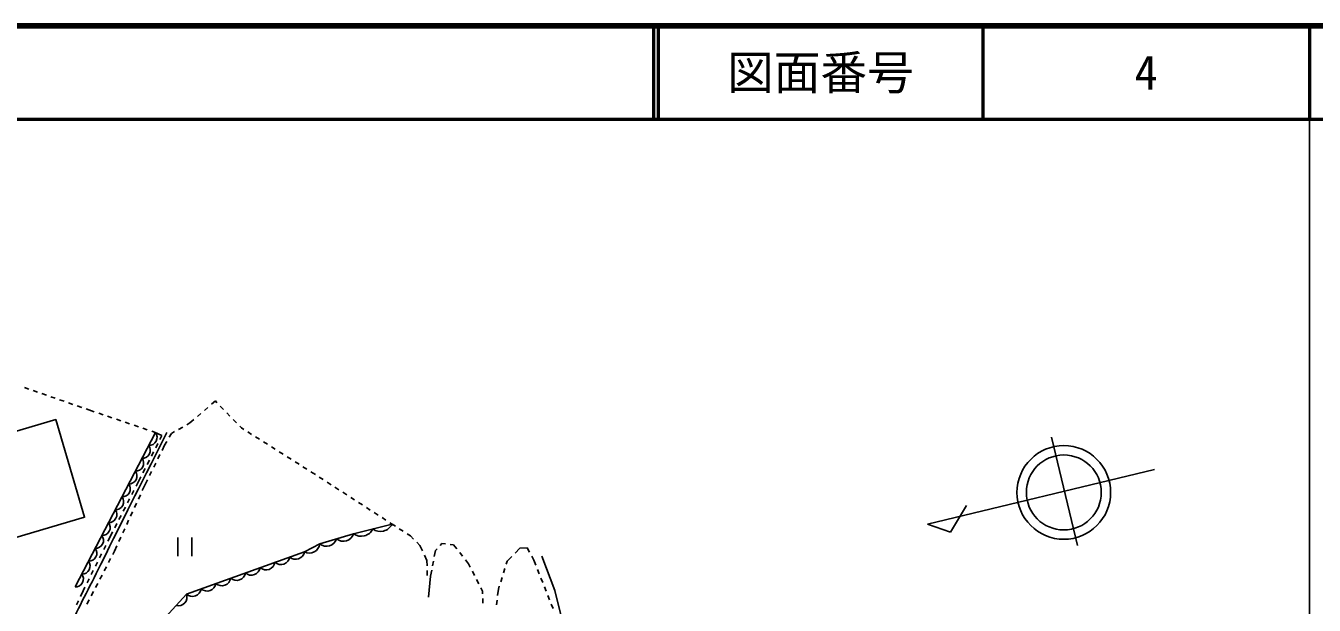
# Model space of a CAD drawing. Units: millimetres, scale not verified. Extents: x 40000 to 680000, y 20000 to 380000.
# Drawn here: x 441512 to 579500, y 317934 to 380000 of the extents above; entities that cross this region are included whole.
import ezdxf
from ezdxf.enums import TextEntityAlignment as Align

# ---------------------------------------------------------------- set-up
doc = ezdxf.new("R2010")
doc.units = ezdxf.units.MM
doc.header["$LTSCALE"] = 1000
for name, color, linetype, lineweight in [('M-BGD', 7, 'Continuous', 25), ('M-TTL', 2, 'Continuous', 140), ('M-TTL-BAND', 7, 'Continuous', 25), ('M-TTL-LINE', 7, 'Continuous', 50)]:
    doc.layers.add(name, color=color, linetype=linetype, lineweight=lineweight)
doc.layers.add('M-TTL-TXT', color=7, linetype='Continuous')
doc.styles.add('ＭＳ ゴシック', font='')
doc.styles.get('ＭＳ ゴシック').set_extended_font_data('MS Gothic')

msp = doc.modelspace()

# ---------------------------------------------------------------- linework, layer by layer
at = {"layer": 'M-BGD'}
for p, q in [((441832, 341089), (441359, 341253)), ((442776, 340761), (442304, 340925)), ((443721, 340434), (443249, 340598)), ((444666, 340106), (444194, 340270)), ((445611, 339779), (445139, 339942)), ((446556, 339451), (446083, 339615)), ((461402, 339454), (461814, 339812)), ((461814, 339812), (461991, 339629)), ((447501, 339123), (447028, 339287)), ((448553, 338759), (447973, 338960)), ((448846, 338659), (448553, 338759)), ((449793, 338338), (449320, 338499)), ((450740, 338017), (450267, 338178)), ((459891, 338144), (460269, 338472)), ((460646, 338799), (461024, 339127)), ((462339, 339270), (462686, 338911)), ((463034, 338551), (463381, 338192)), ((451687, 337696), (451214, 337857)), ((452634, 337375), (452161, 337536)), ((453582, 337054), (453108, 337215)), ((454529, 336733), (454055, 336894)), ((457886, 336771), (458321, 337017)), ((458756, 337264), (459100, 337459)), ((459100, 337459), (459513, 337816)), ((463729, 337832), (464076, 337473)), ((464424, 337113), (464600, 336930)), ((464600, 336930), (464854, 336771)), ((446789, 319895), (455391, 336431)), ((455296, 336473), (455002, 336573)), ((456096, 336121), (455296, 336473)), ((455879, 335693), (456096, 336121)), ((456386, 335081), (456622, 335489)), ((456872, 335922), (457107, 336330)), ((457107, 336330), (457451, 336525)), ((465277, 336504), (465700, 336237)), ((466123, 335971), (466546, 335704)), ((466969, 335438), (467392, 335171)), ((554136, 324324), (551368, 335947)), ((454973, 333910), (455199, 334356)), ((455426, 334801), (455652, 335247)), ((455658, 333615), (455880, 334063)), ((456103, 334510), (456386, 335081)), ((467815, 334904), (468238, 334638)), ((468661, 334371), (469084, 334105)), ((454066, 332127), (454293, 332573)), ((454519, 333018), (454746, 333464)), ((455212, 332720), (455435, 333167)), ((469507, 333838), (469930, 333571)), ((470353, 333305), (470776, 333038)), ((471199, 332772), (471622, 332505)), ((453323, 330673), (453622, 331253)), ((453622, 331253), (453840, 331681)), ((454261, 330806), (454545, 331376)), ((454767, 331824), (454990, 332272)), ((472045, 332238), (472298, 332079)), ((472298, 332079), (472529, 331930)), ((472949, 331659), (473369, 331387)), ((562402, 332471), (538100, 326604)), ((452866, 329783), (453095, 330228)), ((453990, 330217), (454261, 330806)), ((473789, 331116), (474209, 330845)), ((474629, 330574), (475049, 330302)), ((475469, 330031), (475889, 329760)), ((451951, 328005), (452180, 328450)), ((452408, 328894), (452637, 329339)), ((453156, 328399), (453364, 328854)), ((453573, 329308), (453782, 329762)), ((476309, 329488), (476729, 329217)), ((477149, 328946), (477569, 328675)), ((540554, 325747), (542275, 328627)), ((451493, 327116), (451722, 327560)), ((452321, 326582), (452529, 327036)), ((452738, 327491), (452947, 327945)), ((477989, 328403), (478409, 328132)), ((478829, 327861), (479249, 327590)), ((479669, 327318), (480089, 327047)), ((450508, 325201), (450807, 325782)), ((451036, 326227), (451265, 326671)), ((451903, 325673), (452112, 326127)), ((480509, 326776), (480740, 326627)), ((480740, 326627), (481095, 326398)), ((481515, 326126), (481934, 325855)), ((538100, 326604), (540554, 325747)), ((449860, 323901), (450083, 324349)), ((450306, 324796), (450508, 325201)), ((451007, 323721), (451277, 324310)), ((451486, 324764), (451695, 325219)), ((457787, 325196), (457787, 323196)), ((459287, 325196), (459287, 323196)), ((482354, 325583), (482709, 325354)), ((482709, 325354), (483037, 325026)), ((483390, 324673), (483718, 324345)), ((483718, 324345), (483991, 323756)), ((485906, 324348), (486084, 324537)), ((486084, 324537), (486459, 324501)), ((486957, 324453), (487332, 324417)), ((487332, 324417), (487673, 323986)), ((449414, 323006), (449637, 323454)), ((450371, 322498), (450602, 322942)), ((450833, 323386), (451007, 323721)), ((484201, 323302), (484474, 322712)), ((485264, 323149), (485387, 323793)), ((485387, 323793), (485565, 323983)), ((487982, 323593), (488292, 323200)), ((493066, 322640), (493566, 323164)), ((493911, 323526), (494411, 324049)), ((494411, 324049), (495212, 324065)), ((495212, 324065), (495452, 323628)), ((495692, 323190), (495932, 322752)), ((448521, 321216), (448744, 321664)), ((448968, 322111), (449191, 322559)), ((449910, 321611), (450141, 322055)), ((484474, 322712), (484483, 322158)), ((484490, 321658), (484498, 321103)), ((484859, 321031), (484982, 321675)), ((485076, 322166), (485170, 322657)), ((488601, 322808), (488942, 322376)), ((488942, 322376), (489120, 322025)), ((489346, 321579), (489573, 321134)), ((492673, 321390), (492823, 321867)), ((492973, 322344), (493066, 322640)), ((495932, 322752), (496137, 322235)), ((496321, 321770), (496505, 321305)), ((448075, 320321), (448298, 320769)), ((448988, 319836), (449219, 320280)), ((449449, 320724), (449680, 321167)), ((484859, 321031), (484636, 318801)), ((489799, 320688), (490026, 320242)), ((492373, 320436), (492523, 320913)), ((496689, 320840), (496873, 320376)), ((447373, 318874), (447650, 319469)), ((447650, 319469), (447852, 319874)), ((448527, 318949), (448757, 319393)), ((490252, 319797), (490431, 319446)), ((490431, 319446), (490436, 319139)), ((492046, 318966), (492130, 319662)), ((492130, 319662), (492223, 319959)), ((497057, 319911), (497241, 319446)), ((497425, 318981), (497609, 318516)), ((446950, 317968), (447161, 318421)), ((448066, 318062), (448296, 318505)), ((490444, 318639), (490453, 318139)), ((491927, 317973), (491987, 318469)), ((497793, 318051), (497977, 317586))]:
    msp.add_line(p, q, dxfattribs=at)
msp.add_lwpolyline([(440438, 325176), (437348, 335642), (444719, 337819), (447809, 327353)], close=True, dxfattribs=at)
for points in [[(446295, 302981), (450752, 309452), (455376, 315429), (458714, 319128), (471359, 323667), (472992, 324508), (476619, 325589), (480740, 326627)], [(500593, 298654), (501201, 303153), (500603, 309906), (499170, 315478), (498185, 319529), (496776, 323180)]]:
    msp.add_lwpolyline(points, dxfattribs=at)
for radius in [5016, 4013]:
    msp.add_circle((552683, 330014), radius, dxfattribs=at)
for centre, radius, start, end in [((454720, 335905), 853, 266.96777, 38.06076), ((454003, 334527), 853, 266.96777, 38.06076), ((453286, 333149), 853, 266.96777, 38.06076), ((452569, 331771), 853, 266.96777, 38.06076), ((451852, 330393), 853, 266.96777, 38.06076), ((451135, 329015), 853, 266.96777, 38.06076), ((450418, 327637), 853, 266.96777, 38.06076), ((449702, 326259), 853, 266.96777, 38.06076), ((477434, 326700), 1379, 233.73528, 334.5473), ((479495, 327219), 1379, 233.73528, 334.5473), ((448985, 324881), 853, 266.96777, 38.06076), ((471904, 324615), 1094, 240.105, 354.3653), ((473715, 325396), 1145, 230.88051, 342.30899), ((475528, 325937), 1145, 230.88051, 342.30899), ((448268, 323503), 853, 266.96777, 38.06076), ((468834, 323245), 955, 228.20273, 351.29095), ((470415, 323812), 955, 228.20273, 351.29095), ((447551, 322125), 853, 266.96777, 38.06076), ((465673, 322110), 955, 228.20273, 351.29095), ((467254, 322677), 955, 228.20273, 351.29095), ((446834, 320747), 853, 266.96777, 38.06076), ((460931, 320408), 955, 228.20273, 351.29095), ((462512, 320975), 955, 228.20273, 351.29095), ((464093, 321542), 955, 228.20273, 351.29095), ((457832, 318806), 940, 255.82495, 20.03639), ((459351, 319840), 955, 228.20273, 351.29095)]:
    msp.add_arc(centre, radius, start, end, dxfattribs=at)
msp.add_open_spline([(456629, 336443), (453168, 329584), (452281, 327852), (449549, 322319), (448185, 319558), (447320, 318059), (446074, 315242), (444831, 312432), (443773, 310850), (443574, 307784), (443502, 306671), (443490, 305993), (443870, 304945), (444825, 302314), (445453, 300814), (447091, 298546), (448149, 297081), (448616, 296516), (450098, 295030)], degree=3, knots=[0, 0, 0, 0, 1, 1, 1, 2, 2, 2, 3, 3, 3, 4, 4, 4, 5, 5, 5, 6, 6, 6, 6], dxfattribs=at)
at = {"layer": 'M-TTL'}
msp.add_line((680000, 380000), (40000, 380000), dxfattribs=at)
at = {"layer": 'M-TTL-BAND'}
msp.add_line((579000, 20000), (579000, 370000), dxfattribs=at)
at = {"layer": 'M-TTL-LINE'}
for p, q in [((508747, 380000), (508747, 370000)), ((509247, 380000), (509247, 370000)), ((543997, 380000), (543997, 370000)), ((579000, 380000), (579000, 370000)), ((40000, 370000), (680000, 370000))]:
    msp.add_line(p, q, dxfattribs=at)

# ---------------------------------------------------------------- texts
at = {"layer": 'M-TTL-TXT', "style": 'ＭＳ ゴシック'}
for s, p in [('図面番号', (526622, 375000)), ('4', (561497, 375000))]:
    msp.add_text(s, height=3666, dxfattribs=at).set_placement(p, align=Align.MIDDLE_CENTER)

doc.saveas('drawing.dxf')
